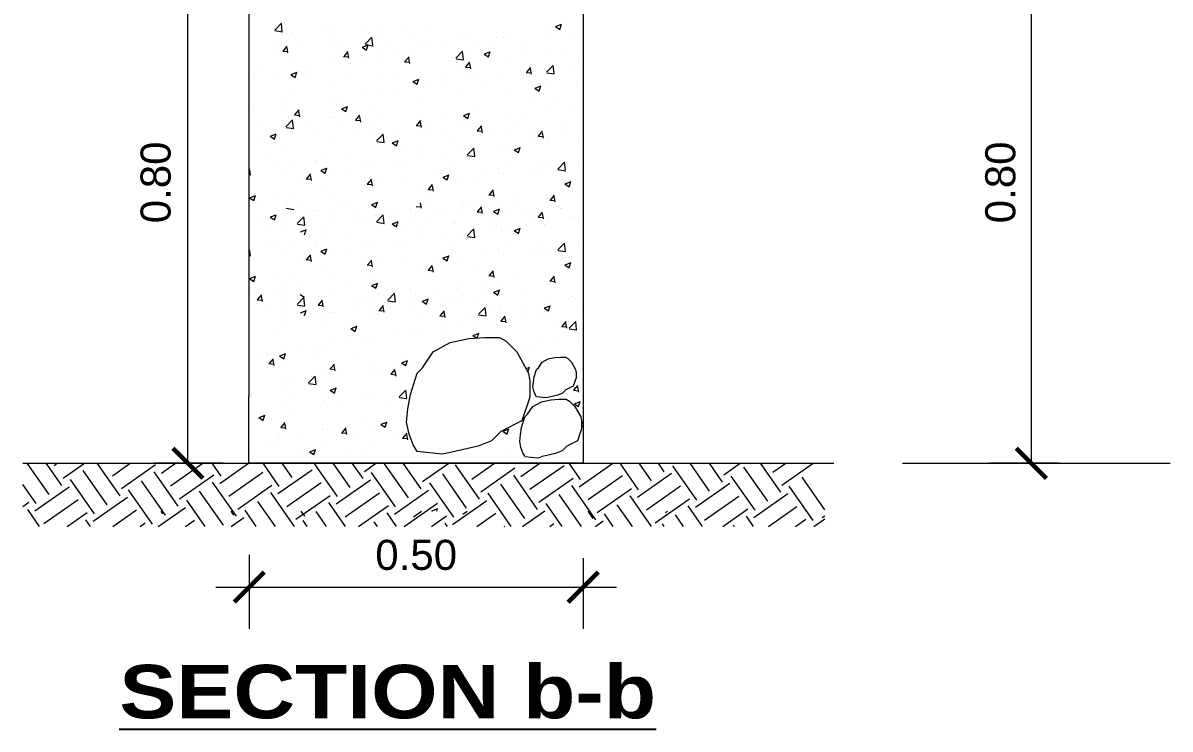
# Model space of a CAD drawing. Header units: millimetres. Extents: x 565 to 912, y 163 to 192.
# Drawn here: x 644.22 to 649.37, y 174.02 to 177.19 of the extents above; entities that cross this region are included whole.
import ezdxf

# ---------------------------------------------------------------- set-up
doc = ezdxf.new("R2010")
doc.units = ezdxf.units.MM
doc.header["$LTSCALE"] = 0.0125
for name, color, linetype, lineweight in [('ACOTACION', 76, 'Continuous', 25), ('cotas_v', 130, 'Continuous', 20), ('proy', 254, 'Continuous', 0)]:
    doc.layers.add(name, color=color, linetype=linetype, lineweight=lineweight)
doc.styles.add('NOMBRE-2', font='arial.ttf')
doc.styles.add('Roman', font='')
doc.styles.get('Roman').set_extended_font_data('American Classic', bold=True)

# ---------------------------------------------------------------- blocks, each defined once
blk = doc.blocks.new('_ARCHTICK')
at = {"color": 0, "linetype": 'ByBlock', "const_width": 0.15}
blk.add_lwpolyline([(-0.5, -0.5), (0.5, 0.5)], dxfattribs=at)

msp = doc.modelspace()

# ---------------------------------------------------------------- linework, layer by layer
at = {"layer": 'cotas_v', "color": 1, "lineweight": 0}
for p, q in [((644.95727, 175.21555), (644.95727, 177.76555)), ((648.7427, 175.21555), (648.7427, 177.76555)), ((645.116, 175.21555), (644.80484, 175.21555)), ((648.86636, 175.21555), (648.5552, 175.21555)), ((645.23301, 174.8042), (645.23301, 174.47219)), ((646.73093, 174.78947), (646.73093, 174.47219)), ((645.08301, 174.65969), (646.88093, 174.65969))]:
    msp.add_line(p, q, dxfattribs=at)
at = {"layer": 'cotas_v'}
for p, q in [((645.23093, 177.61555), (645.23093, 175.51555)), ((646.73093, 177.61555), (646.73093, 175.51555)), ((646.05743, 175.71513), (646.13491, 175.7568)), ((646.13491, 175.7568), (646.21835, 175.77466)), ((646.21835, 175.77466), (646.28988, 175.78061)), ((646.28988, 175.78061), (646.35544, 175.78061)), ((646.35544, 175.78061), (646.38524, 175.76275)), ((646.38524, 175.76275), (646.43292, 175.71513)), ((646.00975, 175.6437), (646.05743, 175.71513)), ((646.43292, 175.71513), (646.48656, 175.61989)), ((646.53066, 175.64438), (646.54735, 175.66938)), ((646.54735, 175.66938), (646.57447, 175.68396)), ((646.57447, 175.68396), (646.60367, 175.69021)), ((646.60367, 175.69021), (646.6287, 175.6923)), ((646.6287, 175.6923), (646.65165, 175.6923)), ((646.65165, 175.6923), (646.66208, 175.68605)), ((646.66208, 175.68605), (646.67877, 175.66938)), ((646.67877, 175.66938), (646.69754, 175.63604)), ((645.95611, 175.52464), (645.98591, 175.61989)), ((645.98591, 175.61989), (646.00975, 175.6437)), ((646.48656, 175.61989), (646.49252, 175.58417)), ((646.50771, 175.57979), (646.51188, 175.60271)), ((646.51188, 175.60271), (646.52231, 175.63604)), ((646.51188, 175.60271), (646.51188, 175.60271)), ((646.52231, 175.63604), (646.53066, 175.64438)), ((646.69963, 175.59854), (646.68711, 175.56104)), ((646.69754, 175.63604), (646.69963, 175.62354)), ((646.69963, 175.62354), (646.69963, 175.59854)), ((646.49252, 175.58417), (646.49252, 175.51274)), ((646.50563, 175.55896), (646.50771, 175.57979)), ((646.5098, 175.54021), (646.50563, 175.55896)), ((646.65374, 175.54437), (646.63913, 175.52979)), ((646.68711, 175.56104), (646.65374, 175.54437)), ((645.23093, 175.21555), (645.23093, 175.51555)), ((645.94418, 175.45916), (645.95611, 175.52464)), ((645.95611, 175.52464), (645.95611, 175.52464)), ((646.49252, 175.51274), (646.45676, 175.40559)), ((646.51606, 175.52354), (646.5098, 175.54021)), ((646.52231, 175.51312), (646.51606, 175.52354)), ((646.56195, 175.50895), (646.52231, 175.51312)), ((646.54468, 175.4917), (646.58641, 175.50063)), ((646.57238, 175.51104), (646.56195, 175.50895)), ((646.61827, 175.52145), (646.57238, 175.51104)), ((646.58641, 175.50063), (646.62217, 175.5036)), ((646.63913, 175.52979), (646.61827, 175.52145)), ((646.62217, 175.5036), (646.65495, 175.5036)), ((646.65495, 175.5036), (646.66985, 175.49467)), ((646.66985, 175.49467), (646.69369, 175.47086)), ((646.73093, 175.51555), (646.73093, 175.21555)), ((645.93823, 175.39964), (645.94418, 175.45916)), ((646.4821, 175.43515), (646.50594, 175.47086)), ((646.50594, 175.47086), (646.54468, 175.4917)), ((646.69369, 175.47086), (646.72051, 175.42324)), ((645.95015, 175.34606), (645.93823, 175.39964)), ((646.45676, 175.40559), (646.3614, 175.35797)), ((646.45528, 175.37562), (646.47018, 175.42324)), ((646.47018, 175.42324), (646.4821, 175.43515)), ((646.72051, 175.42324), (646.72349, 175.40538)), ((646.72349, 175.40538), (646.72349, 175.36967)), ((645.96803, 175.29844), (645.95015, 175.34606)), ((646.3614, 175.35797), (646.31968, 175.3163)), ((646.44634, 175.31311), (646.44932, 175.34288)), ((646.44932, 175.34288), (646.45528, 175.37562)), ((646.45528, 175.37562), (646.45528, 175.37562)), ((646.72349, 175.36967), (646.70561, 175.31609)), ((645.98591, 175.26868), (645.96803, 175.29844)), ((646.26007, 175.29249), (646.12895, 175.26272)), ((646.31968, 175.3163), (646.26007, 175.29249)), ((646.4523, 175.28633), (646.44634, 175.31311)), ((646.65793, 175.29228), (646.63707, 175.27145)), ((646.70561, 175.31609), (646.65793, 175.29228)), ((646.09915, 175.25677), (645.98591, 175.26868)), ((646.12895, 175.26272), (646.09915, 175.25677)), ((646.46124, 175.26252), (646.4523, 175.28633)), ((646.47018, 175.24763), (646.46124, 175.26252)), ((646.5268, 175.23799), (646.47018, 175.24394)), ((646.5417, 175.24096), (646.5268, 175.23799)), ((646.60727, 175.25954), (646.5417, 175.24466)), ((646.63707, 175.27145), (646.60727, 175.25954)), ((646.73093, 175.21555), (645.23093, 175.21555))]:
    msp.add_line(p, q, dxfattribs=at)
at = {"layer": 'proy'}
for p, q in [((645.34709, 177.15923), (645.37676, 177.19016)), ((645.34775, 177.15698), (645.38163, 177.15172)), ((645.35716, 177.17046), (645.35716, 177.17046)), ((645.38119, 177.15342), (645.37698, 177.1896)), ((645.42429, 177.14386), (645.42429, 177.14386)), ((645.56055, 177.16186), (645.56055, 177.16186)), ((645.61674, 177.16825), (645.61674, 177.16825)), ((645.76393, 177.15327), (645.76393, 177.15327)), ((645.83678, 177.16278), (645.83678, 177.16278)), ((645.93216, 177.17533), (645.93216, 177.17533)), ((645.96732, 177.14468), (645.96732, 177.14468)), ((646.03109, 177.16993), (646.03109, 177.16993)), ((646.39594, 177.14977), (646.39594, 177.14977)), ((646.56677, 177.16256), (646.56677, 177.16256)), ((646.59156, 177.1766), (646.59156, 177.1766)), ((646.60739, 177.17487), (646.62635, 177.16209)), ((646.60808, 177.17511), (646.63475, 177.18535)), ((646.62651, 177.1625), (646.63423, 177.18552)), ((645.23411, 177.12787), (645.23411, 177.12787)), ((645.35649, 177.09954), (645.35649, 177.09954)), ((645.4375, 177.11928), (645.4375, 177.11928)), ((645.45187, 177.1121), (645.45187, 177.1121)), ((645.5867, 177.09365), (645.5867, 177.09365)), ((645.59616, 177.1311), (645.59616, 177.1311)), ((645.64088, 177.11068), (645.64088, 177.11068)), ((645.7404, 177.08274), (645.76708, 177.09298)), ((645.7537, 177.09616), (645.78338, 177.12709)), ((645.75437, 177.09391), (645.78825, 177.08866)), ((645.75884, 177.07013), (645.76656, 177.09315)), ((645.78781, 177.09035), (645.7836, 177.12654)), ((645.80889, 177.13179), (645.80889, 177.13179)), ((645.84427, 177.10209), (645.84427, 177.10209)), ((646.00561, 177.09681), (646.00561, 177.09681)), ((646.04765, 177.0935), (646.04765, 177.0935)), ((646.17071, 177.13608), (646.17071, 177.13608)), ((646.19806, 177.1212), (646.19806, 177.1212)), ((646.31223, 177.08829), (646.31223, 177.08829)), ((646.34457, 177.12442), (646.34457, 177.12442)), ((646.37409, 177.12749), (646.37409, 177.12749)), ((646.45653, 177.10729), (646.45653, 177.10729)), ((646.57748, 177.1189), (646.57748, 177.1189)), ((646.69715, 177.13897), (646.69715, 177.13897)), ((645.36451, 177.05551), (645.36451, 177.05551)), ((645.38293, 177.06537), (645.40571, 177.06337)), ((645.38511, 177.06544), (645.40348, 177.08733)), ((645.40665, 177.0573), (645.40224, 177.08118)), ((645.61211, 177.04142), (645.61211, 177.04142)), ((645.65621, 177.04146), (645.67898, 177.03947)), ((645.65839, 177.04154), (645.67676, 177.06343)), ((645.67992, 177.03339), (645.67552, 177.05727)), ((645.73972, 177.0825), (645.75867, 177.06972)), ((645.80999, 177.06999), (645.80999, 177.06999)), ((645.90019, 177.04814), (645.90019, 177.04814)), ((645.93167, 177.01763), (645.95004, 177.03952)), ((645.97623, 177.04406), (645.97623, 177.04406)), ((646.12238, 177.08628), (646.12238, 177.08628)), ((646.16032, 177.0331), (646.19, 177.06403)), ((646.19443, 177.02729), (646.19022, 177.06347)), ((646.21685, 177.07574), (646.21685, 177.07574)), ((646.25104, 177.0849), (646.25104, 177.0849)), ((646.28727, 177.05199), (646.30622, 177.0392)), ((646.28795, 177.05222), (646.31463, 177.06246)), ((646.30638, 177.03961), (646.31411, 177.06264)), ((646.45443, 177.07631), (646.45443, 177.07631)), ((646.58693, 177.04976), (646.58693, 177.04976)), ((646.65781, 177.06772), (646.65781, 177.06772)), ((645.41966, 177.01703), (645.41966, 177.01703)), ((645.67799, 177.01), (645.67799, 177.01)), ((645.73655, 177.01251), (645.73655, 177.01251)), ((645.83193, 177.02506), (645.83193, 177.02506)), ((645.92948, 177.01755), (645.95226, 177.01556)), ((645.9532, 177.00948), (645.94879, 177.03336)), ((646.16099, 177.03085), (646.19487, 177.02559)), ((646.19343, 176.99437), (646.19343, 176.99437)), ((646.20276, 176.99364), (646.22553, 176.99165)), ((646.20495, 176.99372), (646.22331, 177.01561)), ((646.22647, 176.98557), (646.22207, 177.00945)), ((646.39131, 177.02294), (646.39131, 177.02294)), ((646.47822, 176.96981), (646.49659, 176.9917)), ((646.49008, 176.99108), (646.49008, 176.99108)), ((646.49975, 176.96166), (646.49534, 176.98554)), ((646.56694, 176.97004), (646.59662, 177.00097)), ((646.60104, 176.96423), (646.59683, 177.00041)), ((646.59692, 176.9887), (646.59692, 176.9887)), ((646.6923, 177.00126), (646.6923, 177.00126)), ((646.71227, 177.02922), (646.71227, 177.02922)), ((645.2336, 176.93372), (645.2336, 176.93372)), ((645.25626, 176.94927), (645.25626, 176.94927)), ((645.28136, 176.97679), (645.28136, 176.97679)), ((645.35164, 176.96183), (645.35164, 176.96183)), ((645.4196, 176.95962), (645.43855, 176.94683)), ((645.42028, 176.95985), (645.44696, 176.97009)), ((645.43871, 176.94724), (645.44644, 176.97026)), ((645.4558, 176.97186), (645.4558, 176.97186)), ((645.48475, 176.9682), (645.48475, 176.9682)), ((645.49593, 176.98083), (645.49593, 176.98083)), ((645.68814, 176.9596), (645.68814, 176.9596)), ((645.80536, 176.94315), (645.80536, 176.94315)), ((645.89152, 176.95101), (645.89152, 176.95101)), ((645.96783, 176.92934), (645.9945, 176.93958)), ((645.98626, 176.91673), (645.99398, 176.93975)), ((646.00098, 176.96998), (646.00098, 176.96998)), ((646.09491, 176.94242), (646.09491, 176.94242)), ((646.212, 176.93802), (646.212, 176.93802)), ((646.26789, 176.95294), (646.26789, 176.95294)), ((646.29829, 176.93382), (646.29829, 176.93382)), ((646.3563, 176.95702), (646.3563, 176.95702)), ((646.47604, 176.96973), (646.49881, 176.96774)), ((646.5676, 176.96778), (646.60149, 176.96253)), ((645.41503, 176.8902), (645.41503, 176.8902)), ((645.60747, 176.91459), (645.60747, 176.91459)), ((645.876, 176.89379), (645.876, 176.89379)), ((645.96714, 176.9291), (645.9861, 176.91632)), ((646.04569, 176.9148), (646.04569, 176.9148)), ((646.11662, 176.92547), (646.11662, 176.92547)), ((646.38668, 176.89611), (646.38668, 176.89611)), ((646.50168, 176.92523), (646.50168, 176.92523)), ((646.51469, 176.89859), (646.53364, 176.88581)), ((646.51537, 176.89882), (646.54205, 176.90906)), ((646.5338, 176.88621), (646.54153, 176.90924)), ((646.5823, 176.92293), (646.5823, 176.92293)), ((646.70506, 176.91664), (646.70506, 176.91664)), ((645.60131, 176.83853), (645.60131, 176.83853)), ((645.63632, 176.86223), (645.63632, 176.86223)), ((645.7317, 176.87479), (645.7317, 176.87479)), ((645.8235, 176.87666), (645.8235, 176.87666)), ((645.99635, 176.84315), (645.99635, 176.84315)), ((646.18879, 176.86754), (646.18879, 176.86754)), ((646.49669, 176.83843), (646.49669, 176.83843)), ((646.59207, 176.85099), (646.59207, 176.85099)), ((645.25141, 176.81156), (645.25141, 176.81156)), ((645.37911, 176.80039), (645.37911, 176.80039)), ((645.3957, 176.83056), (645.3957, 176.83056)), ((645.43798, 176.77886), (645.45635, 176.80075)), ((645.45951, 176.77072), (645.4551, 176.7946)), ((645.60284, 176.78776), (645.60284, 176.78776)), ((645.64702, 176.80622), (645.66597, 176.79343)), ((645.6477, 176.80645), (645.67438, 176.81669)), ((645.66613, 176.79384), (645.67386, 176.81687)), ((645.80073, 176.81632), (645.80073, 176.81632)), ((646.11177, 176.78775), (646.11177, 176.78775)), ((646.19525, 176.77594), (646.22193, 176.78618)), ((646.21368, 176.76333), (646.22141, 176.78635)), ((646.25607, 176.80675), (646.25607, 176.80675)), ((646.57767, 176.7961), (646.57767, 176.7961)), ((646.69654, 176.8019), (646.69654, 176.8019)), ((645.2875, 176.73092), (645.2875, 176.73092)), ((645.3976, 176.72502), (645.42727, 176.75595)), ((645.4104, 176.76336), (645.4104, 176.76336)), ((645.41056, 176.77351), (645.41056, 176.77351)), ((645.4317, 176.71922), (645.42749, 176.7554)), ((645.4358, 176.77878), (645.45857, 176.77679)), ((645.61394, 176.76491), (645.61394, 176.76491)), ((645.70907, 176.75487), (645.73185, 176.75288)), ((645.71126, 176.75495), (645.72962, 176.77684)), ((645.73278, 176.74681), (645.72838, 176.77069)), ((645.77577, 176.74352), (645.77577, 176.74352)), ((645.81733, 176.75632), (645.81733, 176.75632)), ((645.98235, 176.73097), (646.00512, 176.72897)), ((645.98453, 176.73104), (646.0029, 176.75293)), ((646.00606, 176.7229), (646.00165, 176.74678)), ((646.01639, 176.7752), (646.01639, 176.7752)), ((646.02071, 176.74773), (646.02071, 176.74773)), ((646.18416, 176.74071), (646.18416, 176.74071)), ((646.19457, 176.7757), (646.21352, 176.76292)), ((646.2241, 176.73913), (646.2241, 176.73913)), ((646.25781, 176.70713), (646.27618, 176.72902)), ((646.38205, 176.76927), (646.38205, 176.76927)), ((646.42749, 176.73054), (646.42749, 176.73054)), ((646.47435, 176.76376), (646.47435, 176.76376)), ((645.29547, 176.68029), (645.29547, 176.68029)), ((645.32689, 176.68333), (645.34585, 176.67055)), ((645.32758, 176.68357), (645.35425, 176.69381)), ((645.34601, 176.67096), (645.35373, 176.69398)), ((645.39826, 176.72277), (645.43215, 176.71752)), ((645.49089, 176.72233), (645.49089, 176.72233)), ((645.53609, 176.71196), (645.53609, 176.71196)), ((645.63147, 176.72452), (645.63147, 176.72452)), ((645.69428, 176.71373), (645.69428, 176.71373)), ((645.79609, 176.68949), (645.79609, 176.68949)), ((645.80422, 176.66196), (645.83389, 176.69289)), ((645.83832, 176.65615), (645.83411, 176.69234)), ((645.89766, 176.70514), (645.89766, 176.70514)), ((645.99171, 176.71632), (645.99171, 176.71632)), ((646.02996, 176.68748), (646.02996, 176.68748)), ((646.10105, 176.69655), (646.10105, 176.69655)), ((646.25216, 176.72562), (646.25216, 176.72562)), ((646.25563, 176.70706), (646.2784, 176.70506)), ((646.27933, 176.69898), (646.27493, 176.72287)), ((646.30443, 176.68796), (646.30443, 176.68796)), ((646.39646, 176.68816), (646.39646, 176.68816)), ((646.49184, 176.70071), (646.49184, 176.70071)), ((646.50782, 176.67936), (646.50782, 176.67936)), ((646.5289, 176.68315), (646.55167, 176.68116)), ((646.53109, 176.68322), (646.54946, 176.70511)), ((646.55261, 176.67507), (646.54821, 176.69896)), ((646.56564, 176.6801), (646.56564, 176.6801)), ((646.63087, 176.72195), (646.63087, 176.72195)), ((646.63614, 176.71971), (646.63614, 176.71971)), ((645.40576, 176.63653), (645.40576, 176.63653)), ((645.59821, 176.66092), (645.59821, 176.66092)), ((645.80488, 176.65971), (645.83876, 176.65445)), ((645.80777, 176.64934), (645.80777, 176.64934)), ((645.87444, 176.65282), (645.89339, 176.64004)), ((645.87512, 176.65306), (645.9018, 176.6633)), ((645.89356, 176.64045), (645.90128, 176.66347)), ((645.91616, 176.62493), (645.91616, 176.62493)), ((646.01154, 176.63748), (646.01154, 176.63748)), ((646.15584, 176.65648), (646.15584, 176.65648)), ((646.21084, 176.5989), (646.24051, 176.62983)), ((646.24494, 176.59309), (646.24073, 176.62927)), ((646.34345, 176.64196), (646.34345, 176.64196)), ((646.37741, 176.64244), (646.37741, 176.64244)), ((646.42267, 176.62254), (646.44935, 176.63278)), ((646.4411, 176.60993), (646.44883, 176.63296)), ((646.57303, 176.66927), (646.57303, 176.66927)), ((646.7112, 176.67077), (646.7112, 176.67077)), ((645.33476, 176.57984), (645.33476, 176.57984)), ((645.53124, 176.57425), (645.53124, 176.57425)), ((645.58558, 176.6112), (645.58558, 176.6112)), ((645.67554, 176.59325), (645.67554, 176.59325)), ((645.98708, 176.58948), (645.98708, 176.58948)), ((646.12126, 176.60382), (646.12126, 176.60382)), ((646.17953, 176.61387), (646.17953, 176.61387)), ((646.2115, 176.59665), (646.24538, 176.59139)), ((646.42199, 176.62231), (646.44094, 176.60952)), ((645.23093, 176.5321), (645.23594, 176.53807)), ((645.23909, 176.50804), (645.23469, 176.53192)), ((645.36338, 176.57306), (645.36338, 176.57306)), ((645.43587, 176.56169), (645.43587, 176.56169)), ((645.53814, 176.57125), (645.53814, 176.57125)), ((645.55432, 176.52994), (645.57327, 176.51715)), ((645.555, 176.53017), (645.58168, 176.54041)), ((645.57343, 176.51756), (645.58116, 176.54059)), ((645.59358, 176.53409), (645.59358, 176.53409)), ((645.67687, 176.52754), (645.67687, 176.52754)), ((645.74153, 176.56265), (645.74153, 176.56265)), ((645.79146, 176.56266), (645.79146, 176.56266)), ((645.89906, 176.56568), (645.89906, 176.56568)), ((645.94491, 176.55406), (645.94491, 176.55406)), ((646.1483, 176.54547), (646.1483, 176.54547)), ((646.29623, 176.53789), (646.29623, 176.53789)), ((646.35169, 176.53687), (646.35169, 176.53687)), ((646.39161, 176.55044), (646.39161, 176.55044)), ((646.53591, 176.56944), (646.53591, 176.56944)), ((646.55507, 176.52828), (646.55507, 176.52828)), ((646.5684, 176.54243), (646.5684, 176.54243)), ((646.61745, 176.53583), (646.64713, 176.56676)), ((646.61812, 176.53358), (646.652, 176.52833)), ((646.65156, 176.53003), (646.64735, 176.56621)), ((646.71115, 176.54677), (646.71115, 176.54677)), ((645.23093, 176.51475), (645.23816, 176.51411)), ((645.40113, 176.5097), (645.40113, 176.5097)), ((645.45468, 176.4894), (645.45468, 176.4894)), ((645.48866, 176.4922), (645.51143, 176.49021)), ((645.49084, 176.49227), (645.50921, 176.51416)), ((645.51237, 176.48413), (645.50796, 176.50801)), ((645.76412, 176.46837), (645.78249, 176.49025)), ((645.78564, 176.46022), (645.78124, 176.4841)), ((645.81593, 176.47465), (645.81593, 176.47465)), ((645.91131, 176.48721), (645.91131, 176.48721)), ((646.05561, 176.50621), (646.05561, 176.50621)), ((646.10186, 176.49942), (646.12081, 176.48664)), ((646.10255, 176.49966), (646.12922, 176.5099)), ((646.12098, 176.48705), (646.1287, 176.51007)), ((646.17489, 176.48704), (646.17489, 176.48704)), ((646.26676, 176.47049), (646.26676, 176.47049)), ((646.37278, 176.51561), (646.37278, 176.51561)), ((646.48896, 176.50863), (646.48896, 176.50863)), ((646.65009, 176.46914), (646.67677, 176.47938)), ((646.66852, 176.45653), (646.67625, 176.47956)), ((645.23248, 176.45126), (645.23248, 176.45126)), ((645.43102, 176.42398), (645.43102, 176.42398)), ((645.57531, 176.44298), (645.57531, 176.44298)), ((645.76194, 176.46829), (645.78471, 176.4663)), ((645.78683, 176.43582), (645.78683, 176.43582)), ((645.98245, 176.46265), (645.98245, 176.46265)), ((646.03521, 176.44438), (646.05799, 176.44239)), ((646.0374, 176.44446), (646.05577, 176.46635)), ((646.04457, 176.43235), (646.04457, 176.43235)), ((646.05892, 176.43631), (646.05452, 176.46019)), ((646.30849, 176.42047), (646.33126, 176.41848)), ((646.31068, 176.42055), (646.32904, 176.44244)), ((646.3322, 176.4124), (646.32779, 176.43628)), ((646.43568, 176.41917), (646.43568, 176.41917)), ((646.64941, 176.46891), (646.66836, 176.45613)), ((646.6763, 176.45085), (646.6763, 176.45085)), ((645.23419, 176.40705), (645.25314, 176.39427)), ((645.23487, 176.40729), (645.26155, 176.41753)), ((645.25331, 176.39468), (645.26103, 176.4177)), ((645.26056, 176.38515), (645.26056, 176.38515)), ((645.2875, 176.368), (645.2875, 176.368)), ((645.33564, 176.41142), (645.33564, 176.41142)), ((645.3965, 176.38287), (645.3965, 176.38287)), ((645.46395, 176.37656), (645.46395, 176.37656)), ((645.58894, 176.40726), (645.58894, 176.40726)), ((645.66734, 176.36796), (645.66734, 176.36796)), ((645.77577, 176.38059), (645.77577, 176.38059)), ((645.78174, 176.37654), (645.80069, 176.36375)), ((645.78242, 176.37677), (645.8091, 176.38701)), ((645.80085, 176.36416), (645.80858, 176.38719)), ((645.82238, 176.39421), (645.82238, 176.39421)), ((645.98235, 176.36804), (646.00512, 176.36605)), ((646.00606, 176.35997), (646.00165, 176.38385)), ((646.02071, 176.3848), (646.02071, 176.3848)), ((646.18416, 176.37778), (646.18416, 176.37778)), ((646.196, 176.38762), (646.196, 176.38762)), ((646.2241, 176.37621), (646.2241, 176.37621)), ((646.29138, 176.40017), (646.29138, 176.40017)), ((646.36815, 176.38877), (646.36815, 176.38877)), ((646.42749, 176.36762), (646.42749, 176.36762)), ((646.56377, 176.4156), (646.56377, 176.4156)), ((646.58177, 176.39656), (646.60454, 176.39457)), ((646.58395, 176.39664), (646.60232, 176.41853)), ((646.60547, 176.38849), (646.60107, 176.41237)), ((645.29547, 176.31736), (645.29547, 176.31736)), ((645.32689, 176.32041), (645.34585, 176.30763)), ((645.32758, 176.32065), (645.35425, 176.33089)), ((645.3409, 176.33397), (645.3409, 176.33397)), ((645.34601, 176.30804), (645.35373, 176.33106)), ((645.37799, 176.31793), (645.37799, 176.31793)), ((645.39826, 176.35985), (645.43215, 176.3546)), ((645.44811, 176.29082), (645.47779, 176.32175)), ((645.48221, 176.28501), (645.478, 176.3212)), ((645.49089, 176.3594), (645.49089, 176.3594)), ((645.53609, 176.34904), (645.53609, 176.34904)), ((645.54428, 176.32538), (645.54428, 176.32538)), ((645.60018, 176.35607), (645.60018, 176.35607)), ((645.63147, 176.3616), (645.63147, 176.3616)), ((645.69428, 176.35081), (645.69428, 176.35081)), ((645.7157, 176.32438), (645.7157, 176.32438)), ((645.74767, 176.31679), (645.74767, 176.31679)), ((645.79609, 176.32657), (645.79609, 176.32657)), ((645.80422, 176.29904), (645.83389, 176.32997)), ((645.81108, 176.33694), (645.81108, 176.33694)), ((645.83832, 176.29323), (645.83411, 176.32941)), ((645.87072, 176.35937), (645.87072, 176.35937)), ((645.89766, 176.34222), (645.89766, 176.34222)), ((645.95538, 176.35594), (645.95538, 176.35594)), ((645.97782, 176.33582), (645.97782, 176.33582)), ((645.99171, 176.35339), (645.99171, 176.35339)), ((646.02996, 176.32455), (646.02996, 176.32455)), ((646.07411, 176.35078), (646.07411, 176.35078)), ((646.10105, 176.33363), (646.10105, 176.33363)), ((646.17026, 176.36021), (646.17026, 176.36021)), ((646.25216, 176.36269), (646.25216, 176.36269)), ((646.25563, 176.34413), (646.2784, 176.34214)), ((646.25781, 176.34421), (646.27618, 176.3661)), ((646.27933, 176.33606), (646.27493, 176.35994)), ((646.27749, 176.34218), (646.27749, 176.34218)), ((646.30443, 176.32503), (646.30443, 176.32503)), ((646.32928, 176.34602), (646.34824, 176.33324)), ((646.32997, 176.34626), (646.35664, 176.3565)), ((646.3484, 176.33365), (646.35612, 176.35667)), ((646.39646, 176.32523), (646.39646, 176.32523)), ((646.48088, 176.33359), (646.48088, 176.33359)), ((646.49184, 176.33779), (646.49184, 176.33779)), ((646.50782, 176.31644), (646.50782, 176.31644)), ((646.5289, 176.32022), (646.55167, 176.31823)), ((646.53109, 176.3203), (646.54946, 176.34219)), ((646.55261, 176.31215), (646.54821, 176.33603)), ((646.56564, 176.31718), (646.56564, 176.31718)), ((646.63087, 176.35902), (646.63087, 176.35902)), ((646.63614, 176.35679), (646.63614, 176.35679)), ((646.68426, 176.325), (646.68426, 176.325)), ((646.69542, 176.31944), (646.69542, 176.31944)), ((645.33079, 176.27371), (645.33079, 176.27371)), ((645.40576, 176.27361), (645.40576, 176.27361)), ((645.44877, 176.28857), (645.48266, 176.28332)), ((645.47508, 176.29271), (645.47508, 176.29271)), ((645.58431, 176.28043), (645.58431, 176.28043)), ((645.59821, 176.298), (645.59821, 176.298)), ((645.7822, 176.30899), (645.7822, 176.30899)), ((645.80488, 176.29679), (645.83876, 176.29153)), ((645.80777, 176.28641), (645.80777, 176.28641)), ((645.87444, 176.2899), (645.89339, 176.27711)), ((645.87512, 176.29013), (645.9018, 176.30037)), ((645.89356, 176.27752), (645.90128, 176.30055)), ((645.95105, 176.30819), (645.95105, 176.30819)), ((646.01154, 176.27456), (646.01154, 176.27456)), ((646.15444, 176.2996), (646.15444, 176.2996)), ((646.15584, 176.29356), (646.15584, 176.29356)), ((646.21084, 176.23597), (646.24051, 176.2669)), ((646.24494, 176.23017), (646.24073, 176.26635)), ((646.33545, 176.2689), (646.33545, 176.2689)), ((646.34345, 176.27904), (646.34345, 176.27904)), ((646.35783, 176.29101), (646.35783, 176.29101)), ((646.37741, 176.27952), (646.37741, 176.27952)), ((646.42267, 176.25962), (646.44935, 176.26986)), ((646.4411, 176.24701), (646.44883, 176.27003)), ((646.47323, 176.2813), (646.47323, 176.2813)), ((646.55913, 176.28877), (646.55913, 176.28877)), ((646.56121, 176.28241), (646.56121, 176.28241)), ((646.57303, 176.30634), (646.57303, 176.30634)), ((646.57607, 176.30058), (646.57607, 176.30058)), ((646.67145, 176.31313), (646.67145, 176.31313)), ((646.7112, 176.30785), (646.7112, 176.30785)), ((645.33476, 176.21692), (645.33476, 176.21692)), ((645.4623, 176.25389), (645.48897, 176.26413)), ((645.48073, 176.24128), (645.48845, 176.2643)), ((645.58558, 176.24827), (645.58558, 176.24827)), ((645.67554, 176.23032), (645.67554, 176.23032)), ((645.91616, 176.262), (645.91616, 176.262)), ((645.98708, 176.22656), (645.98708, 176.22656)), ((646.12126, 176.2409), (646.12126, 176.2409)), ((646.17953, 176.25095), (646.17953, 176.25095)), ((646.2115, 176.23372), (646.24538, 176.22847)), ((646.36351, 176.26194), (646.36351, 176.26194)), ((646.42199, 176.25938), (646.44094, 176.2466)), ((645.23093, 176.16918), (645.23594, 176.17515)), ((645.23909, 176.14512), (645.23469, 176.169)), ((645.36338, 176.21013), (645.36338, 176.21013)), ((645.43587, 176.19877), (645.43587, 176.19877)), ((645.53124, 176.21133), (645.53124, 176.21133)), ((645.53814, 176.20832), (645.53814, 176.20832)), ((645.55432, 176.16701), (645.57327, 176.15423)), ((645.555, 176.16725), (645.58168, 176.17749)), ((645.57343, 176.15464), (645.58116, 176.17766)), ((645.59358, 176.17117), (645.59358, 176.17117)), ((645.67687, 176.16462), (645.67687, 176.16462)), ((645.74153, 176.19973), (645.74153, 176.19973)), ((645.79146, 176.19973), (645.79146, 176.19973)), ((645.89906, 176.20276), (645.89906, 176.20276)), ((645.94491, 176.19114), (645.94491, 176.19114)), ((646.1483, 176.18254), (646.1483, 176.18254)), ((646.29623, 176.17496), (646.29623, 176.17496)), ((646.35169, 176.17395), (646.35169, 176.17395)), ((646.39161, 176.18752), (646.39161, 176.18752)), ((646.53591, 176.20652), (646.53591, 176.20652)), ((646.55507, 176.16536), (646.55507, 176.16536)), ((646.5684, 176.17951), (646.5684, 176.17951)), ((646.61745, 176.17291), (646.64713, 176.20384)), ((646.61812, 176.17066), (646.652, 176.1654)), ((646.65156, 176.1671), (646.64735, 176.20329)), ((646.71115, 176.18384), (646.71115, 176.18384)), ((645.23093, 176.15182), (645.23816, 176.15119)), ((645.40113, 176.14678), (645.40113, 176.14678)), ((645.45468, 176.12648), (645.45468, 176.12648)), ((645.48866, 176.12927), (645.51143, 176.12728)), ((645.49084, 176.12935), (645.50921, 176.15124)), ((645.51237, 176.12121), (645.50796, 176.14509)), ((645.76412, 176.10544), (645.78249, 176.12733)), ((645.78564, 176.0973), (645.78124, 176.12118)), ((645.81593, 176.11173), (645.81593, 176.11173)), ((645.91131, 176.12429), (645.91131, 176.12429)), ((646.05561, 176.14329), (646.05561, 176.14329)), ((646.10186, 176.1365), (646.12081, 176.12372)), ((646.10255, 176.13673), (646.12922, 176.14697)), ((646.12098, 176.12413), (646.1287, 176.14715)), ((646.17489, 176.12412), (646.17489, 176.12412)), ((646.37278, 176.15268), (646.37278, 176.15268)), ((646.48896, 176.1457), (646.48896, 176.1457)), ((646.65009, 176.10622), (646.67677, 176.11646)), ((646.66852, 176.09361), (646.67625, 176.11664)), ((645.23248, 176.08834), (645.23248, 176.08834)), ((645.43102, 176.06106), (645.43102, 176.06106)), ((645.57531, 176.08005), (645.57531, 176.08005)), ((645.76194, 176.10537), (645.78471, 176.10337)), ((645.78683, 176.0729), (645.78683, 176.0729)), ((645.98245, 176.09973), (645.98245, 176.09973)), ((646.03521, 176.08146), (646.05799, 176.07946)), ((646.0374, 176.08153), (646.05577, 176.10342)), ((646.04457, 176.06942), (646.04457, 176.06942)), ((646.05892, 176.07339), (646.05452, 176.09727)), ((646.26676, 176.10756), (646.26676, 176.10756)), ((646.31068, 176.05762), (646.32904, 176.07951)), ((646.3322, 176.04948), (646.32779, 176.07336)), ((646.64941, 176.10599), (646.66836, 176.0932)), ((646.6763, 176.08792), (646.6763, 176.08792)), ((645.23419, 176.04413), (645.25314, 176.03135)), ((645.23487, 176.04436), (645.26155, 176.0546)), ((645.25331, 176.03175), (645.26103, 176.05478)), ((645.26056, 176.02223), (645.26056, 176.02223)), ((645.33564, 176.0485), (645.33564, 176.0485)), ((645.3965, 176.01994), (645.3965, 176.01994)), ((645.46395, 176.01363), (645.46395, 176.01363)), ((645.58894, 176.04433), (645.58894, 176.04433)), ((645.78174, 176.01361), (645.80069, 176.00083)), ((645.78242, 176.01385), (645.8091, 176.02409)), ((645.80085, 176.00124), (645.80858, 176.02426)), ((645.82238, 176.03129), (645.82238, 176.03129)), ((646.196, 176.02469), (646.196, 176.02469)), ((646.29138, 176.03725), (646.29138, 176.03725)), ((646.30849, 176.05755), (646.33126, 176.05556)), ((646.36815, 176.02585), (646.36815, 176.02585)), ((646.43568, 176.05625), (646.43568, 176.05625)), ((646.56377, 176.05268), (646.56377, 176.05268)), ((646.58177, 176.03364), (646.60454, 176.03165)), ((646.58395, 176.03372), (646.60232, 176.05561)), ((646.60547, 176.02557), (646.60107, 176.04945)), ((645.23541, 175.98071), (645.23541, 175.98071)), ((645.27043, 175.94916), (645.2888, 175.97105)), ((645.29196, 175.94102), (645.28755, 175.9649)), ((645.3409, 175.97105), (645.3409, 175.97105)), ((645.39186, 175.97559), (645.39186, 175.97559)), ((645.44811, 175.9279), (645.47779, 175.95883)), ((645.46161, 175.97321), (645.48057, 175.96043)), ((645.48221, 175.92209), (645.478, 175.95828)), ((645.54428, 175.96246), (645.54428, 175.96246)), ((645.60018, 175.99315), (645.60018, 175.99315)), ((645.66734, 176.00504), (645.66734, 176.00504)), ((645.7157, 175.96146), (645.7157, 175.96146)), ((645.81108, 175.97402), (645.81108, 175.97402)), ((645.85473, 175.94732), (645.8844, 175.97825)), ((645.87072, 175.99645), (645.87072, 175.99645)), ((645.88883, 175.94151), (645.88462, 175.97769)), ((645.95538, 175.99301), (645.95538, 175.99301)), ((645.97782, 175.97289), (645.97782, 175.97289)), ((646.07411, 175.98785), (646.07411, 175.98785)), ((646.09577, 175.9569), (646.09577, 175.9569)), ((646.17026, 175.99729), (646.17026, 175.99729)), ((646.19115, 175.96946), (646.19115, 175.96946)), ((646.25103, 175.96272), (646.25103, 175.96272)), ((646.27749, 175.97926), (646.27749, 175.97926)), ((646.32928, 175.9831), (646.34824, 175.97032)), ((646.32997, 175.98334), (646.35664, 175.99358)), ((646.3484, 175.97073), (646.35612, 175.99375)), ((646.48088, 175.97067), (646.48088, 175.97067)), ((646.68426, 175.96207), (646.68426, 175.96207)), ((646.69542, 175.95652), (646.69542, 175.95652)), ((645.26825, 175.94908), (645.29102, 175.94709)), ((645.33079, 175.91078), (645.33079, 175.91078)), ((645.37799, 175.95501), (645.37799, 175.95501)), ((645.44877, 175.92565), (645.48266, 175.92039)), ((645.47508, 175.92978), (645.47508, 175.92978)), ((645.54153, 175.92517), (645.5643, 175.92318)), ((645.54371, 175.92525), (645.56208, 175.94714)), ((645.56523, 175.9171), (645.56083, 175.94099)), ((645.58431, 175.9175), (645.58431, 175.9175)), ((645.71085, 175.90623), (645.71085, 175.90623)), ((645.74767, 175.95386), (645.74767, 175.95386)), ((645.7822, 175.94607), (645.7822, 175.94607)), ((645.81699, 175.90134), (645.83535, 175.92323)), ((645.83851, 175.89319), (645.8341, 175.91708)), ((645.85515, 175.92523), (645.85515, 175.92523)), ((645.85539, 175.94507), (645.88928, 175.93981)), ((645.95105, 175.94527), (645.95105, 175.94527)), ((645.97318, 175.92854), (645.97318, 175.92854)), ((646.00916, 175.9427), (646.02811, 175.92992)), ((646.00984, 175.94293), (646.03652, 175.95317)), ((646.02827, 175.93033), (646.036, 175.95335)), ((646.02884, 175.92458), (646.02884, 175.92458)), ((646.15444, 175.93668), (646.15444, 175.93668)), ((646.16563, 175.95294), (646.16563, 175.95294)), ((646.26135, 175.88425), (646.29102, 175.91518)), ((646.29545, 175.87845), (646.29124, 175.91463)), ((646.33545, 175.90598), (646.33545, 175.90598)), ((646.35783, 175.92808), (646.35783, 175.92808)), ((646.47323, 175.91838), (646.47323, 175.91838)), ((646.55671, 175.91219), (646.57566, 175.8994)), ((646.55739, 175.91242), (646.58407, 175.92266)), ((646.55913, 175.92585), (646.55913, 175.92585)), ((646.56121, 175.91949), (646.56121, 175.91949)), ((646.56452, 175.9172), (646.56452, 175.9172)), ((646.57582, 175.89981), (646.58354, 175.92284)), ((646.57607, 175.93765), (646.57607, 175.93765)), ((646.67145, 175.95021), (646.67145, 175.95021)), ((645.37485, 175.86199), (645.37485, 175.86199)), ((645.38815, 175.90245), (645.38815, 175.90245)), ((645.4623, 175.89097), (645.48897, 175.90121)), ((645.48073, 175.87836), (645.48845, 175.90138)), ((645.57968, 175.87315), (645.57968, 175.87315)), ((645.59154, 175.89386), (645.59154, 175.89386)), ((645.61547, 175.89367), (645.61547, 175.89367)), ((645.77756, 175.90172), (645.77756, 175.90172)), ((645.79492, 175.88526), (645.79492, 175.88526)), ((645.80665, 175.88644), (645.80665, 175.88644)), ((645.8148, 175.90126), (645.83757, 175.89927)), ((645.99831, 175.87667), (645.99831, 175.87667)), ((646.08808, 175.87735), (646.11085, 175.87536)), ((646.09026, 175.87743), (646.10863, 175.89932)), ((646.11178, 175.86928), (646.10738, 175.89317)), ((646.20169, 175.86808), (646.20169, 175.86808)), ((646.26201, 175.882), (646.29589, 175.87675)), ((646.34233, 175.87906), (646.34233, 175.87906)), ((646.35888, 175.85467), (646.35888, 175.85467)), ((646.36135, 175.85345), (646.38413, 175.85145)), ((646.36351, 175.89902), (646.36351, 175.89902)), ((646.36354, 175.85352), (646.38191, 175.87541)), ((646.38506, 175.84537), (646.38065, 175.86926)), ((646.40508, 175.85948), (646.40508, 175.85948)), ((646.47584, 175.86987), (646.47584, 175.86987)), ((646.5545, 175.8815), (646.5545, 175.8815)), ((646.57122, 175.88242), (646.57122, 175.88242)), ((646.71551, 175.90142), (646.71551, 175.90142)), ((645.36226, 175.81016), (645.36226, 175.81016)), ((645.38723, 175.84876), (645.38723, 175.84876)), ((645.58445, 175.8483), (645.58445, 175.8483)), ((645.68904, 175.81982), (645.70799, 175.80703)), ((645.68972, 175.82005), (645.7164, 175.83029)), ((645.70815, 175.80744), (645.71587, 175.83046)), ((645.89794, 175.80278), (645.89794, 175.80278)), ((645.96855, 175.80171), (645.96855, 175.80171)), ((645.99554, 175.80663), (645.99554, 175.80663)), ((646.09092, 175.81919), (646.09092, 175.81919)), ((646.12013, 175.84092), (646.12013, 175.84092)), ((646.16099, 175.8261), (646.16099, 175.8261)), ((646.23522, 175.83819), (646.23522, 175.83819)), ((646.60847, 175.85089), (646.60847, 175.85089)), ((646.63463, 175.82954), (646.6574, 175.82755)), ((646.63682, 175.82961), (646.65519, 175.8515)), ((646.65833, 175.82146), (646.65393, 175.84535)), ((646.66797, 175.82119), (646.69764, 175.85212)), ((646.66863, 175.81894), (646.70251, 175.81368)), ((646.70207, 175.81538), (646.69786, 175.85157)), ((645.61062, 175.75596), (645.61062, 175.75596)), ((645.67575, 175.76464), (645.67575, 175.76464)), ((645.75492, 175.77496), (645.75492, 175.77496)), ((645.77293, 175.77489), (645.77293, 175.77489)), ((646.23658, 175.7893), (646.25391, 175.77762)), ((646.23727, 175.78954), (646.26394, 175.79978)), ((646.25598, 175.77779), (646.26342, 175.79995)), ((646.54987, 175.75466), (646.54987, 175.75466)), ((646.61529, 175.75115), (646.61529, 175.75115)), ((646.71003, 175.78387), (646.71003, 175.78387)), ((645.27462, 175.71172), (645.27462, 175.71172)), ((645.31396, 175.70776), (645.31396, 175.70776)), ((645.36959, 175.69717), (645.39627, 175.70741)), ((645.3826, 175.72193), (645.3826, 175.72193)), ((645.38802, 175.68456), (645.39575, 175.70758)), ((645.45355, 175.7265), (645.45355, 175.7265)), ((645.51524, 175.7434), (645.51524, 175.7434)), ((645.51734, 175.69917), (645.51734, 175.69917)), ((645.57504, 175.74632), (645.57504, 175.74632)), ((646.47099, 175.73215), (646.47099, 175.73215)), ((646.48783, 175.74573), (646.48783, 175.74573)), ((645.23136, 175.68837), (645.23136, 175.68837)), ((645.32111, 175.6625), (645.34389, 175.6605)), ((645.3233, 175.66257), (645.34167, 175.68446)), ((645.34482, 175.65443), (645.34041, 175.67831)), ((645.36891, 175.69693), (645.38786, 175.68415)), ((645.39429, 175.65658), (645.39429, 175.65658)), ((645.59658, 175.63866), (645.61494, 175.66055)), ((645.59768, 175.64799), (645.59768, 175.64799)), ((645.61809, 175.63052), (645.61369, 175.6544)), ((645.72073, 175.69057), (645.72073, 175.69057)), ((645.7683, 175.64805), (645.7683, 175.64805)), ((645.89531, 175.65636), (645.89531, 175.65636)), ((645.91646, 175.66642), (645.93541, 175.65363)), ((645.91714, 175.66665), (645.94382, 175.67689)), ((645.92411, 175.68198), (645.92411, 175.68198)), ((645.93557, 175.65404), (645.9433, 175.67707)), ((645.96392, 175.67488), (645.96392, 175.67488)), ((645.99069, 175.66892), (645.99069, 175.66892)), ((646.53427, 175.6562), (646.53427, 175.6562)), ((645.49862, 175.57618), (645.5283, 175.60711)), ((645.51039, 175.60569), (645.51039, 175.60569)), ((645.53272, 175.57037), (645.52852, 175.60656)), ((645.57041, 175.61949), (645.57041, 175.61949)), ((645.59439, 175.63859), (645.61716, 175.63659)), ((645.65469, 175.62468), (645.65469, 175.62468)), ((645.80106, 175.6394), (645.80106, 175.6394)), ((645.82125, 175.63131), (645.82125, 175.63131)), ((645.86767, 175.61468), (645.89044, 175.61269)), ((645.86985, 175.61475), (645.88822, 175.63664)), ((645.89137, 175.60661), (645.88696, 175.63049)), ((646.47515, 175.64015), (646.49136, 175.64638)), ((646.48364, 175.62508), (646.49084, 175.64655)), ((645.37687, 175.55503), (645.37687, 175.55503)), ((645.37797, 175.5951), (645.37797, 175.5951)), ((645.41501, 175.59313), (645.41501, 175.59313)), ((645.49928, 175.57393), (645.53317, 175.56867)), ((645.59702, 175.54377), (645.62369, 175.55401)), ((645.59906, 175.59317), (645.59906, 175.59317)), ((645.61545, 175.53116), (645.62317, 175.55418)), ((645.90524, 175.51312), (645.93492, 175.54404)), ((645.95928, 175.54805), (645.95928, 175.54805)), ((646.68968, 175.54303), (646.70805, 175.56492)), ((646.6943, 175.55654), (646.6943, 175.55654)), ((646.7112, 175.53488), (646.70679, 175.55876)), ((645.23816, 175.51409), (645.23816, 175.51409)), ((645.44154, 175.5055), (645.44154, 175.5055)), ((645.56578, 175.49265), (645.56578, 175.49265)), ((645.59633, 175.54353), (645.61528, 175.53075)), ((645.64493, 175.49691), (645.64493, 175.49691)), ((645.76366, 175.52122), (645.76366, 175.52122)), ((645.79508, 175.50609), (645.79508, 175.50609)), ((645.89046, 175.51865), (645.89046, 175.51865)), ((645.9059, 175.51087), (645.93979, 175.50561)), ((645.93934, 175.50731), (645.93513, 175.54349)), ((646.5406, 175.501), (646.5406, 175.501)), ((646.68749, 175.54295), (646.71027, 175.54096)), ((646.69211, 175.48274), (646.71879, 175.49298)), ((646.71054, 175.47013), (646.71826, 175.49316)), ((645.31479, 175.44286), (645.31479, 175.44286)), ((645.37333, 175.46826), (645.37333, 175.46826)), ((645.41016, 175.45542), (645.41016, 175.45542)), ((645.55446, 175.47441), (645.55446, 175.47441)), ((645.84831, 175.48831), (645.84831, 175.48831)), ((646.69142, 175.48251), (646.71038, 175.46972)), ((645.27621, 175.42065), (645.29516, 175.40787)), ((645.27689, 175.42088), (645.30357, 175.43112)), ((645.29532, 175.40828), (645.30305, 175.4313)), ((645.37616, 175.37599), (645.39453, 175.39788)), ((645.39768, 175.36784), (645.39327, 175.39173)), ((645.75903, 175.39439), (645.75903, 175.39439)), ((645.80552, 175.40398), (645.80552, 175.40398)), ((645.82375, 175.39014), (645.84271, 175.37735)), ((645.82444, 175.39037), (645.85112, 175.40061)), ((645.84287, 175.37776), (645.85059, 175.40079)), ((646.72349, 175.39221), (646.73093, 175.39996)), ((646.72841, 175.39856), (646.72841, 175.39856)), ((645.3687, 175.34143), (645.3687, 175.34143)), ((645.37398, 175.37591), (645.39675, 175.37392)), ((645.56114, 175.36582), (645.56114, 175.36582)), ((645.58333, 175.36584), (645.58333, 175.36584)), ((645.64725, 175.352), (645.67003, 175.35001)), ((645.64944, 175.35208), (645.66781, 175.37397)), ((645.67096, 175.34393), (645.66655, 175.36782)), ((645.69485, 175.35582), (645.69485, 175.35582)), ((645.79023, 175.36838), (645.79023, 175.36838)), ((645.92272, 175.32817), (645.94108, 175.35006)), ((645.93453, 175.38737), (645.93453, 175.38737)), ((645.94423, 175.32002), (645.93983, 175.34391)), ((646.3713, 175.35962), (646.39025, 175.34684)), ((646.37199, 175.35986), (646.39866, 175.3701)), ((646.39041, 175.34725), (646.39814, 175.37027)), ((646.72349, 175.38406), (646.73093, 175.38291)), ((645.30994, 175.30515), (645.30994, 175.30515)), ((645.36114, 175.3277), (645.36114, 175.3277)), ((645.36735, 175.31081), (645.36735, 175.31081)), ((645.45423, 175.32414), (645.45423, 175.32414)), ((645.57074, 175.30222), (645.57074, 175.30222)), ((645.77412, 175.29362), (645.77412, 175.29362)), ((645.89682, 175.32033), (645.89682, 175.32033)), ((645.92053, 175.32809), (645.9433, 175.3261)), ((645.95002, 175.29438), (645.95002, 175.29438)), ((646.3146, 175.30034), (646.3146, 175.30034)), ((646.70891, 175.30141), (646.70891, 175.30141)), ((645.2443, 175.26823), (645.2443, 175.26823)), ((645.44768, 175.25963), (645.44768, 175.25963)), ((645.50363, 175.26725), (645.52258, 175.25447)), ((645.50431, 175.26748), (645.53099, 175.27773)), ((645.52274, 175.25488), (645.53047, 175.2779)), ((645.67462, 175.28219), (645.67462, 175.28219)), ((645.7544, 175.26756), (645.7544, 175.26756)), ((646.38428, 175.26785), (646.38428, 175.26785)), ((646.72378, 175.27172), (646.72378, 175.27172)), ((644.21717, 175.21555), (647.85683, 175.21555)), ((644.33436, 175.07526), (644.23612, 175.21555)), ((644.39196, 175.11559), (644.32196, 175.21555)), ((644.35738, 175.20583), (644.37128, 175.21555)), ((644.39771, 175.14823), (644.49386, 175.21555)), ((644.65309, 175.06954), (644.55085, 175.21555)), ((644.61852, 175.15978), (644.69817, 175.21555)), ((644.65885, 175.10218), (644.81244, 175.20973)), ((644.83933, 175.17133), (644.90248, 175.21555)), ((644.87966, 175.11374), (645.02507, 175.21555)), ((645.10622, 175.15793), (645.06587, 175.21555)), ((645.10046, 175.12529), (645.22938, 175.21555)), ((645.36736, 175.11188), (645.29476, 175.21555)), ((645.3616, 175.07924), (645.51519, 175.18679)), ((645.42495, 175.15221), (645.3806, 175.21555)), ((645.62849, 175.06584), (645.52366, 175.21555)), ((645.68609, 175.10617), (645.6095, 175.21555)), ((645.74369, 175.1465), (645.69533, 175.21555)), ((645.74944, 175.17914), (645.80145, 175.21555)), ((645.94723, 175.06012), (645.83968, 175.21371)), ((646.00482, 175.10045), (645.92423, 175.21555)), ((646.01058, 175.13309), (646.12834, 175.21555)), ((646.26596, 175.05441), (646.15841, 175.208)), ((646.23138, 175.14465), (646.33265, 175.21555)), ((646.27171, 175.08705), (646.42531, 175.19459)), ((646.45219, 175.1562), (646.53696, 175.21555)), ((646.49252, 175.0986), (646.64611, 175.20615)), ((646.71908, 175.14279), (646.66814, 175.21555)), ((646.71333, 175.11015), (646.86386, 175.21555)), ((646.98022, 175.09675), (646.89703, 175.21555)), ((647.03782, 175.13708), (646.98287, 175.21555)), ((647.09541, 175.17741), (647.0687, 175.21555)), ((647.24136, 175.0507), (647.13381, 175.20429)), ((647.29895, 175.09103), (647.21176, 175.21555)), ((647.35655, 175.13136), (647.2976, 175.21555)), ((647.36231, 175.164), (647.43593, 175.21555)), ((647.56009, 175.04499), (647.45254, 175.19858)), ((647.61769, 175.08532), (647.52649, 175.21555)), ((647.58311, 175.17555), (647.64024, 175.21555)), ((647.62344, 175.11796), (647.76282, 175.21555)), ((648.16425, 175.21555), (649.36508, 175.21555)), ((644.5379, 174.98888), (644.43035, 175.14247)), ((644.5955, 175.02921), (644.48795, 175.1828)), ((644.85663, 174.98317), (644.74909, 175.13676)), ((644.91423, 175.0235), (644.80668, 175.17709)), ((644.91999, 175.05614), (645.07358, 175.16368)), ((645.14079, 175.06769), (645.29438, 175.17524)), ((645.62274, 175.0332), (645.77633, 175.14074)), ((645.88963, 175.01979), (645.78208, 175.17338)), ((646.20836, 175.01408), (646.10082, 175.16767)), ((646.52709, 175.00836), (646.41955, 175.16195)), ((646.53285, 175.041), (646.68644, 175.14855)), ((646.75366, 175.05255), (646.90725, 175.1601)), ((646.97446, 175.06411), (647.12806, 175.17165)), ((647.50249, 175.00466), (647.39495, 175.15825)), ((647.81552, 175.00709), (647.71368, 175.15253)), ((644.27676, 175.03493), (644.21717, 175.12004)), ((644.27101, 175.00229), (644.4246, 175.10983)), ((644.79904, 174.94284), (644.69149, 175.09643)), ((645.11777, 174.93712), (645.01022, 175.09071)), ((645.17537, 174.97745), (645.06782, 175.13104)), ((645.18112, 175.01009), (645.33471, 175.11764)), ((645.43603, 174.93209), (645.32896, 175.085)), ((645.40193, 175.02165), (645.55552, 175.12919)), ((645.66307, 174.9756), (645.81666, 175.08315)), ((645.88387, 174.98715), (646.03746, 175.0947)), ((646.15077, 174.97375), (646.04322, 175.12734)), ((646.40883, 174.93209), (646.30436, 175.08129)), ((646.4695, 174.96803), (646.36195, 175.12162)), ((646.78823, 174.96232), (646.68069, 175.11591)), ((646.79399, 174.99496), (646.94758, 175.1025)), ((647.01479, 175.00651), (647.16839, 175.11405)), ((647.2356, 175.01806), (647.38919, 175.12561)), ((647.76363, 174.95861), (647.65608, 175.1122)), ((644.21717, 175.02181), (644.24412, 175.04068)), ((644.31134, 174.94469), (644.46493, 175.05224)), ((644.53214, 174.95624), (644.68574, 175.06379)), ((645.03546, 174.93209), (644.95263, 175.05038)), ((645.35019, 174.93209), (645.27136, 175.04467)), ((645.44226, 174.96405), (645.59585, 175.07159)), ((645.66492, 174.93209), (645.59009, 175.03895)), ((645.92782, 174.93209), (646.07779, 175.0371)), ((646.14501, 174.94111), (646.2986, 175.04865)), ((646.63773, 174.93209), (646.56549, 175.03525)), ((646.72356, 174.93209), (646.62309, 175.07558)), ((646.95246, 174.93209), (646.88423, 175.02953)), ((647.03829, 174.93209), (646.94182, 175.06986)), ((647.05512, 174.94891), (647.20871, 175.05646)), ((647.27593, 174.96046), (647.42952, 175.06801)), ((647.49674, 174.97201), (647.65033, 175.07956)), ((644.29155, 174.93209), (644.23837, 175.00804)), ((644.41593, 174.93209), (644.50526, 174.99464)), ((644.62024, 174.93209), (644.72607, 175.00619)), ((644.82455, 174.93209), (644.94687, 175.01774)), ((644.84508, 174.98889), (644.83697, 175.00047)), ((645.16382, 174.98317), (645.1517, 175.00047)), ((645.26435, 174.93209), (645.21376, 175.00434)), ((645.45243, 175.0094), (645.45243, 175.0094)), ((645.48255, 174.97746), (645.46644, 175.00047)), ((645.57908, 174.93209), (645.5325, 174.99862)), ((645.55651, 175.00434), (645.55651, 175.00434)), ((645.65107, 175.01639), (645.65107, 175.01639)), ((645.72351, 174.93209), (645.85699, 175.02555)), ((645.8343, 175.00246), (645.8343, 175.00246)), ((645.89382, 174.93209), (645.85123, 174.99291)), ((645.85445, 175.0078), (645.85445, 175.0078)), ((645.97025, 174.9756), (646.00576, 175.00047)), ((646.05041, 174.93209), (646.11812, 174.9795)), ((646.05118, 175.00209), (646.05358, 175.00047)), ((646.05186, 175.00232), (646.07854, 175.01256)), ((646.0739, 175.00047), (646.07801, 175.01274)), ((646.19105, 174.98715), (646.21007, 175.00047)), ((646.25472, 174.93209), (646.33893, 174.99105)), ((646.45903, 174.93209), (646.55974, 175.00261)), ((646.77668, 174.96803), (646.75397, 175.00047)), ((646.86662, 174.93209), (646.82663, 174.9892)), ((647.10117, 174.99496), (647.10903, 175.00047)), ((647.18135, 174.93209), (647.14536, 174.98349)), ((647.26719, 174.93209), (647.20296, 175.02382)), ((647.35799, 174.93209), (647.46985, 175.01041)), ((647.49608, 174.93209), (647.4641, 174.97777)), ((647.5623, 174.93209), (647.69066, 175.02196)), ((647.80392, 174.97202), (647.81552, 174.98014)), ((644.52044, 174.93209), (644.4995, 174.962)), ((644.74282, 174.93209), (644.76639, 174.94859)), ((644.94713, 174.93209), (644.9872, 174.96014)), ((645.15144, 174.93209), (645.20801, 174.9717)), ((645.49325, 174.93209), (645.4749, 174.95829)), ((645.80798, 174.93209), (645.79363, 174.95258)), ((646.12271, 174.93209), (646.11237, 174.94686)), ((646.3773, 174.93209), (646.37926, 174.93346)), ((646.58161, 174.93209), (646.60007, 174.94501)), ((646.78592, 174.93209), (646.82087, 174.95656)), ((647.09552, 174.93209), (647.08777, 174.94316)), ((647.41025, 174.93209), (647.4065, 174.93744)), ((647.68489, 174.93209), (647.73099, 174.96437)), ((647.76661, 174.93209), (647.81552, 174.96633))]:
    msp.add_line(p, q, dxfattribs=at)

# ---------------------------------------------------------------- block references
at = {"layer": 'cotas_v', "color": 1, "lineweight": 0, "xscale": 0.135, "yscale": 0.135, "zscale": 0.135}
for p, rotation in [((644.95727, 175.21555), 270), ((648.7427, 175.21555), 270), ((645.23301, 174.65969), 180)]:
    msp.add_blockref('_ARCHTICK', p, dxfattribs=dict(at, rotation=rotation))
msp.add_blockref('_ARCHTICK', (646.73093, 174.65969), dxfattribs=at)

# ---------------------------------------------------------------- texts
at = {"layer": 'ACOTACION', "color": 3, "insert": (645.85401, 174.18917), "char_height": 0.24, "attachment_point": 5, "style": 'Roman'}
msp.add_mtext('{\\fArial Black|b0|i0|c0|p34;\\LSECTION b-b}', dxfattribs=at)
at = {"layer": 'cotas_v', "char_height": 0.135, "attachment_point": 5, "rotation": 90, "style": 'NOMBRE-2'}
for insert in [(644.81334, 176.47584), (648.60416, 176.47584)]:
    msp.add_mtext('0.80', dxfattribs=dict(at, insert=insert))
at = {"layer": 'cotas_v', "insert": (645.98197, 174.80362), "char_height": 0.135, "attachment_point": 5, "style": 'NOMBRE-2'}
msp.add_mtext('\\A1;0.50', dxfattribs=at)

doc.saveas('drawing.dxf')
